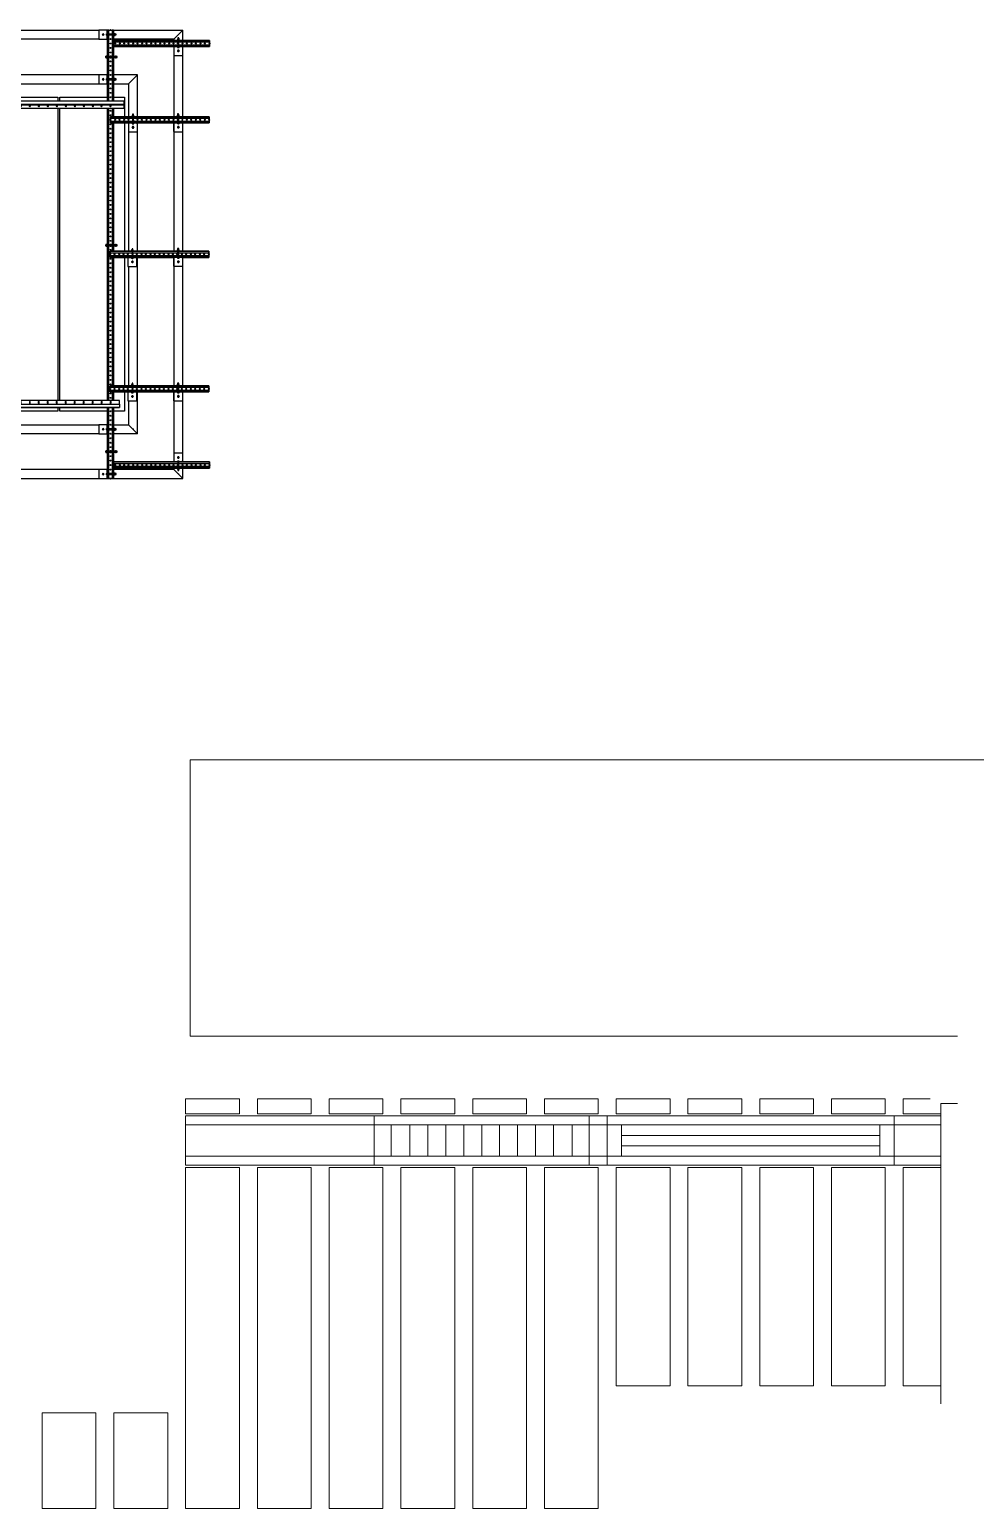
# Model space of a CAD drawing. Header units: millimetres. Extents: x -962357 to -591296, y -223672 to 59420.
# Drawn here: x -756925 to -751653, y -216562 to -208319 of the extents above; entities that cross this region are included whole.
import ezdxf

# ---------------------------------------------------------------- set-up
doc = ezdxf.new("R2010")
doc.units = ezdxf.units.MM
doc.linetypes.add('DPA_Hidden 50', pattern=[3, 2, -1])
for name, color, linetype in [('000 - H A T C H', 8, 'Continuous'), ('000 - WIPEOUT', 250, 'Continuous'), ('001 - ASCESSORIES', 251, 'Continuous'), ('A04_TUBE SERIES', 2, 'Continuous'), ('A11_ALU.SOLID SHEET', 2, 'Continuous')]:
    doc.layers.add(name, color=color, linetype=linetype)
doc.layers.add('A-CLNG', color=2, linetype='Continuous', lineweight=9)
doc.layers.add('A-GLAZ-CURT', color=2, linetype='Continuous', lineweight=9)
pattern_1 = [(110, (-0.5, 0), (-0.939693, -0.34202), []), (110, (-0.2012, 0.6409), (-0.939693, -0.34202), [1.25, -0.25, 0, -0.25])]

# ---------------------------------------------------------------- blocks, each defined once
blk = doc.blocks.new('DPA_CP_Metal Ceiling Panel - Vertical Panel with Gap-10966506-4160-01 UPPER PLATFORM LEVEL - REFLECTED CEILING PLAN')
at = {"layer": 'A-GLAZ-CURT'}
for p, q in [((-756457.4, 7794), (-756457.4, 7261.5)), ((-756157.4, 7794), (-756457.4, 7794)), ((-756157.4, 7794), (-756457.4, 7794)), ((-756457.4, 7794), (-756457.4, 7261.5)), ((-756457.4, 7261.5), (-756457.4, 7794)), ((-756457.4, 7794), (-756157.4, 7794)), ((-756157.4, 7794), (-756157.4, 7261.5)), ((-756157.4, 7261.5), (-756157.4, 7794)), ((-756157.4, 7794), (-756157.4, 7261.5)), ((-756157.4, 7261.5), (-756457.4, 7261.5)), ((-756457.4, 7261.5), (-756157.4, 7261.5)), ((-756157.4, 7261.5), (-756457.4, 7261.5))]:
    blk.add_line(p, q, dxfattribs=at)
blk = doc.blocks.new('DPA_CP_Metal Ceiling Panel - Vertical Panel with Gap-10859825-4160-01 UPPER PLATFORM LEVEL - REFLECTED CEILING PLAN')
at = {"layer": 'A-GLAZ-CURT'}
for p, q in [((-744457, 6961.5), (-744457, 5061.5)), ((-744157, 6961.5), (-744457, 6961.5)), ((-744157, 6961.5), (-744457, 6961.5)), ((-744457, 6961.5), (-744457, 5061.5)), ((-744457, 5061.5), (-744457, 6961.5)), ((-744457, 6961.5), (-744157, 6961.5)), ((-744157, 6961.5), (-744157, 5061.5)), ((-744157, 5061.5), (-744157, 6961.5)), ((-744157, 6961.5), (-744157, 5061.5)), ((-744157, 5061.5), (-744457, 5061.5)), ((-744457, 5061.5), (-744157, 5061.5)), ((-744157, 5061.5), (-744457, 5061.5))]:
    blk.add_line(p, q, dxfattribs=at)
blk = doc.blocks.new('DPA_CP_Metal Ceiling Panel - Vertical Panel with Gap-11533470-4160-01 UPPER PLATFORM LEVEL - REFLECTED CEILING PLAN')
at = {"layer": 'A-GLAZ-CURT'}
for p, q in [((-753657.4, 7944), (-753657.4, 9161.5)), ((-753657.4, 9161.5), (-753357.4, 9161.5)), ((-753357.4, 9161.5), (-753657.4, 9161.5)), ((-753657.4, 9161.5), (-753657.4, 7944)), ((-753657.4, 7944), (-753657.4, 9161.5)), ((-753657.4, 9161.5), (-753357.4, 9161.5)), ((-753357.4, 7944), (-753357.4, 9161.5)), ((-753357.4, 7944), (-753357.4, 9161.5)), ((-753357.4, 9161.5), (-753357.4, 7944)), ((-753657.4, 7944), (-753357.4, 7944)), ((-753657.4, 7944), (-753357.4, 7944)), ((-753357.4, 7944), (-753657.4, 7944))]:
    blk.add_line(p, q, dxfattribs=at)
blk = doc.blocks.new('DPA_CP_Metal Ceiling Panel - Vertical Panel with Gap-V16-4160-01 UPPER PLATFORM LEVEL - REFLECTED CEILING PLAN')
at = {"layer": 'A-GLAZ-CURT'}
for p, q in [((-752057.4, 7944), (-752057.4, 9161.5)), ((-752057.4, 9161.5), (-751847.9, 9161.5)), ((-751847.9, 9161.5), (-752057.4, 9161.5)), ((-752057.4, 9161.5), (-752057.4, 7944)), ((-752057.4, 7944), (-752057.4, 9161.5)), ((-752057.4, 9161.5), (-751847.9, 9161.5)), ((-752057.4, 7944), (-751847.9, 7944)), ((-752057.4, 7944), (-751847.9, 7944)), ((-751847.9, 7944), (-752057.4, 7944))]:
    blk.add_line(p, q, dxfattribs=at)
blk = doc.blocks.new('DPA_CP_Metal Ceiling Luminaire2 - Linear Luminaire-12437131-4160-01 UPPER PLATFORM LEVEL - REFLECTED CEILING PLAN')
at = {"layer": 'A-GLAZ-CURT'}
for p, q in [((-842129.9, 6974), (-842129.9, 7249)), ((-842129.9, 7249), (-840929.9, 7249)), ((-842129.9, 7249), (-842129.9, 6974)), ((-840929.9, 7249), (-842129.9, 7249)), ((-842129.9, 7249), (-840929.9, 7249)), ((-842129.9, 7211.5), (-842129.9, 6974)), ((-842129.9, 7199), (-840929.9, 7199)), ((-840929.9, 7249), (-840929.9, 6974)), ((-840929.9, 6974), (-840929.9, 7249)), ((-840929.9, 7211.5), (-840929.9, 6974)), ((-842129.9, 7024), (-840929.9, 7024)), ((-840929.9, 6974), (-842129.9, 6974)), ((-840929.9, 6974), (-842129.9, 6974)), ((-842129.9, 6974), (-840929.9, 6974))]:
    blk.add_line(p, q, dxfattribs=at)
at = {"layer": 'A-GLAZ-CURT', "linetype": 'DPA_Hidden 50'}
for p, q in [((-842034.9, 7199), (-842034.9, 7024)), ((-841929.9, 7199), (-841929.9, 7024)), ((-841829.9, 7199), (-841829.9, 7024)), ((-841729.9, 7199), (-841729.9, 7024)), ((-841629.9, 7199), (-841629.9, 7024)), ((-841529.9, 7199), (-841529.9, 7024)), ((-841429.9, 7199), (-841429.9, 7024)), ((-841329.9, 7199), (-841329.9, 7024)), ((-841229.9, 7199), (-841229.9, 7024)), ((-841129.9, 7199), (-841129.9, 7024)), ((-841024.9, 7199), (-841024.9, 7024))]:
    blk.add_line(p, q, dxfattribs=at)
blk = doc.blocks.new('DPA_CP_Metal Ceiling Panel1 - Horizontal with Gap-12454095-4160-01 UPPER PLATFORM LEVEL - REFLECTED CEILING PLAN')
at = {"layer": 'A-GLAZ-CURT'}
for p, q in [((-756057.4, 9174), (-756057.4, 9449)), ((-756057.4, 9174), (-756057.4, 9449)), ((-756057.4, 9449), (-755007.4, 9449)), ((-756057.4, 9449), (-755007.4, 9449)), ((-756057.4, 9174), (-756057.4, 9449)), ((-756057.4, 9399), (-755007.4, 9399)), ((-755007.4, 9174), (-755007.4, 9449)), ((-755007.4, 9449), (-755007.4, 9174)), ((-755007.4, 9449), (-755007.4, 9174)), ((-756057.4, 9224), (-755007.4, 9224)), ((-756057.4, 9174), (-755007.4, 9174)), ((-755007.4, 9174), (-756057.4, 9174)), ((-755007.4, 9174), (-756057.4, 9174))]:
    blk.add_line(p, q, dxfattribs=at)
blk = doc.blocks.new('DPA_CP_Metal Ceiling Panel1 - Horizontal with Gap-12447204-4160-01 UPPER PLATFORM LEVEL - REFLECTED CEILING PLAN')
at = {"layer": 'A-GLAZ-CURT'}
for p, q in [((-753807.4, 9174), (-753807.4, 9449)), ((-753807.4, 9174), (-753807.4, 9449)), ((-753807.4, 9449), (-753707.4, 9449)), ((-753807.4, 9449), (-753707.4, 9449)), ((-753807.4, 9174), (-753807.4, 9449)), ((-753807.4, 9399), (-753707.4, 9399)), ((-753707.4, 9174), (-753707.4, 9449)), ((-753707.4, 9449), (-753707.4, 9174)), ((-753707.4, 9449), (-753707.4, 9174)), ((-753807.4, 9224), (-753707.4, 9224)), ((-753807.4, 9174), (-753707.4, 9174)), ((-753707.4, 9174), (-753807.4, 9174)), ((-753707.4, 9174), (-753807.4, 9174))]:
    blk.add_line(p, q, dxfattribs=at)
blk = doc.blocks.new('DPA_CP_Metal Ceiling Air Supply1 - Linear Diffuser Air Supply-12447243-4160-01 UPPER PLATFORM LEVEL - REFLECTED CEILING PLAN')
at = {"layer": 'A-GLAZ-CURT'}
for p, q in [((-753707.4, 9174), (-753707.4, 9449)), ((-753707.4, 9449), (-752107.4, 9449)), ((-753707.4, 9174), (-753707.4, 9449)), ((-753707.4, 9449), (-752107.4, 9449)), ((-753707.4, 9449), (-752107.4, 9449)), ((-753707.4, 9174), (-753707.4, 9449)), ((-752107.4, 9399), (-753707.4, 9399)), ((-753627.4, 9399), (-753627.4, 9224)), ((-752187.4, 9399), (-752187.4, 9224)), ((-752107.4, 9174), (-752107.4, 9449)), ((-752107.4, 9449), (-752107.4, 9174)), ((-752107.4, 9449), (-752107.4, 9174)), ((-752107.4, 9224), (-753707.4, 9224)), ((-753707.4, 9174), (-752107.4, 9174)), ((-752107.4, 9174), (-753707.4, 9174)), ((-752107.4, 9174), (-753707.4, 9174))]:
    blk.add_line(p, q, dxfattribs=at)
at = {"layer": 'A-GLAZ-CURT', "linetype": 'DPA_Hidden 50'}
for p, q in [((-752187.4, 9340.7), (-753627.4, 9340.7)), ((-752187.4, 9282.4), (-753627.4, 9282.4))]:
    blk.add_line(p, q, dxfattribs=at)
blk = doc.blocks.new('DPA_CP_Metal Ceiling Panel1 - Horizontal with Gap-12454129-4160-01 UPPER PLATFORM LEVEL - REFLECTED CEILING PLAN')
at = {"layer": 'A-GLAZ-CURT'}
for p, q in [((-752107.4, 9174), (-752107.4, 9449)), ((-752107.4, 9174), (-752107.4, 9449)), ((-752107.4, 9449), (-751847.9, 9449)), ((-752107.4, 9449), (-751847.9, 9449)), ((-752107.4, 9174), (-752107.4, 9449)), ((-752107.4, 9399), (-751847.9, 9399)), ((-752107.4, 9224), (-751847.9, 9224)), ((-752107.4, 9174), (-751847.9, 9174)), ((-751847.9, 9174), (-752107.4, 9174)), ((-751847.9, 9174), (-752107.4, 9174))]:
    blk.add_line(p, q, dxfattribs=at)
blk = doc.blocks.new('DPA_CP_Metal Ceiling Panel - Vertical Panel with Gap-13183845-4160-01 UPPER PLATFORM LEVEL - REFLECTED CEILING PLAN')
at = {"layer": 'A-GLAZ-CURT'}
for p, q in [((-754457.4, 9544.1), (-754457.4, 9461.5)), ((-754157.4, 9544.1), (-754457.4, 9544.1)), ((-754457.4, 9461.5), (-754457.4, 9544.1)), ((-754457.4, 9544.1), (-754157.4, 9544.1)), ((-754457.4, 9519.1), (-754457.4, 9461.5)), ((-754157.4, 9544.1), (-754157.4, 9461.5)), ((-754157.4, 9544.1), (-754157.4, 9461.5)), ((-754157.4, 9461.5), (-754157.4, 9519.1)), ((-754157.4, 9461.5), (-754457.4, 9461.5)), ((-754457.4, 9461.5), (-754157.4, 9461.5)), ((-754157.4, 9461.5), (-754457.4, 9461.5))]:
    blk.add_line(p, q, dxfattribs=at)
blk = doc.blocks.new('DPA_CP_Metal Ceiling Panel - Vertical Panel with Gap-V19-4160-01 UPPER PLATFORM LEVEL - REFLECTED CEILING PLAN')
at = {"layer": 'A-GLAZ-CURT'}
for p, q in [((-752057.4, 9544.1), (-752057.4, 9461.5)), ((-751907.2, 9544.1), (-752057.4, 9544.1)), ((-752057.4, 9461.5), (-752057.4, 9544.1)), ((-752057.4, 9544.1), (-751907.2, 9544.1)), ((-752057.4, 9519.1), (-752057.4, 9461.5)), ((-751847.9, 9461.5), (-752057.4, 9461.5)), ((-752057.4, 9461.5), (-751847.9, 9461.5)), ((-751847.9, 9461.5), (-752057.4, 9461.5))]:
    blk.add_line(p, q, dxfattribs=at)
blk = doc.blocks.new('*U4837')
blk.add_wipeout([(-25, 25), (25, -25), (25, 6873.5), (-25, 6823.5)]).dxf.layer = '000 - WIPEOUT'
blk.add_point((0, 0))
at = {"layer": 'A04_TUBE SERIES', "color": 0}
blk.add_lwpolyline([(-25, 25), (25, -25), (25, 6873.5), (-25, 6823.5)], close=True, dxfattribs=at)
blk.add_attdef('EXTR.OVL-LENGTH_', (-25, -59.1), '', height=5)
blk = doc.blocks.new('*U4838')
blk.add_wipeout([(-25, -25), (25, 25), (25, 6317.5), (-25, 6367.5)]).dxf.layer = '000 - WIPEOUT'
blk.add_point((0, 0))
at = {"layer": 'A04_TUBE SERIES', "color": 0}
blk.add_lwpolyline([(-25, -25), (25, 25), (25, 6317.5), (-25, 6367.5)], close=True, dxfattribs=at)
blk.add_attdef('EXTR.OVL-LENGTH_', (-25, -59.1), '', height=5)
blk = doc.blocks.new('*U4729')
at = {"color": 6}
blk.add_point((-37.5, 0), dxfattribs=at)
at = {"color": 3}
blk.add_wipeout([(-875, -564), (875, -564), (875, -924), (-875, -924)], dxfattribs=at).dxf.layer = '000 - WIPEOUT'
at = {"layer": 'A11_ALU.SOLID SHEET', "color": 0, "linetype": 'ByBlock'}
blk.add_lwpolyline([(875, -924), (-875, -924), (-875, -564), (875, -564)], close=True, dxfattribs=at)
at = {"color": 3}
blk.add_wipeout([(-875, -192), (875, -192), (875, -552), (-875, -552)], dxfattribs=at).dxf.layer = '000 - WIPEOUT'
at = {"layer": 'A11_ALU.SOLID SHEET', "color": 0, "linetype": 'ByBlock'}
blk.add_lwpolyline([(875, -552), (-875, -552), (-875, -192), (875, -192)], close=True, dxfattribs=at)
at = {"color": 3}
blk.add_wipeout([(-875, 180), (875, 180), (875, -180), (-875, -180)], dxfattribs=at).dxf.layer = '000 - WIPEOUT'
at = {"layer": 'A11_ALU.SOLID SHEET', "color": 0, "linetype": 'ByBlock'}
blk.add_lwpolyline([(875, -180), (-875, -180), (-875, 180), (875, 180)], close=True, dxfattribs=at)
at = {"color": 3}
blk.add_wipeout([(-875, 552), (875, 552), (875, 192), (-875, 192)], dxfattribs=at).dxf.layer = '000 - WIPEOUT'
at = {"layer": 'A11_ALU.SOLID SHEET', "color": 0, "linetype": 'ByBlock'}
blk.add_lwpolyline([(875, 192), (-875, 192), (-875, 552), (875, 552)], close=True, dxfattribs=at)
at = {"color": 3}
blk.add_wipeout([(-875, 924), (875, 924), (875, 564), (-875, 564)], dxfattribs=at).dxf.layer = '000 - WIPEOUT'
at = {"layer": 'A11_ALU.SOLID SHEET', "color": 0, "linetype": 'ByBlock'}
blk.add_lwpolyline([(875, 564), (-875, 564), (-875, 924), (875, 924)], close=True, dxfattribs=at)
blk = doc.blocks.new('*U4827')
blk.add_wipeout([(-25, 25), (25, -25), (25, 1975), (-25, 1925)]).dxf.layer = '000 - WIPEOUT'
blk.add_point((0, 0))
at = {"layer": 'A04_TUBE SERIES', "color": 0}
blk.add_lwpolyline([(-25, 25), (25, -25), (25, 1975), (-25, 1925)], close=True, dxfattribs=at)
blk.add_attdef('EXTR.OVL-LENGTH_', (-25, -59.1), '', height=5)
blk = doc.blocks.new('*U4833')
blk.add_wipeout([(-25, 25), (25, -25), (25, 2475), (-25, 2425)]).dxf.layer = '000 - WIPEOUT'
blk.add_point((0, 0))
at = {"layer": 'A04_TUBE SERIES', "color": 0}
blk.add_lwpolyline([(-25, 25), (25, -25), (25, 2475), (-25, 2425)], close=True, dxfattribs=at)
blk.add_attdef('EXTR.OVL-LENGTH_', (-25, -59.1), '', height=5)
blk = doc.blocks.new('*U4737')
at = {"color": 6}
blk.add_wipeout([(275, -17), (-275, -17), (-275, 17), (275, 17)], dxfattribs=at).dxf.layer = '000 - WIPEOUT'
at = {"layer": '001 - ASCESSORIES', "color": 0, "linetype": 'ByBlock'}
for p, q in [((275, 15.8), (-275, 15.8)), ((275, -15.8), (-275, -15.8))]:
    blk.add_line(p, q, dxfattribs=at)
at = {"layer": '001 - ASCESSORIES', "color": 1}
blk.add_lwpolyline([(275, 17), (275, -17), (-275, -17), (-275, 17)], close=True, dxfattribs=at)
at = {"layer": '001 - ASCESSORIES', "color": 0, "linetype": 'ByBlock'}
for points in [[(-275, 17), (-275, 9), (275, 9), (275, 17)], [(-275, -9), (-275, -17), (275, -17), (275, -9)]]:
    blk.add_lwpolyline(points, close=True, dxfattribs=at)
at = {"layer": '001 - ASCESSORIES', "color": 1, "linetype": 'Continuous'}
for centre in [(-275, 0), (-250, 0), (-225, 0), (-200, 0), (-175, 0), (-150, 0), (-125, 0), (-100, 0), (-75, 0), (-50, 0), (-25, 0), (0, 0), (25, 0), (50, 0), (75, 0), (100, 0), (125, 0), (150, 0), (175, 0), (200, 0), (225, 0), (250, 0), (275, 0)]:
    blk.add_circle(centre, 2.6, dxfattribs=at)
blk = doc.blocks.new('*U4736')
at = {"color": 6}
blk.add_wipeout([(1250, -17), (-1250, -17), (-1250, 17), (1250, 17)], dxfattribs=at).dxf.layer = '000 - WIPEOUT'
at = {"layer": '001 - ASCESSORIES', "color": 0, "linetype": 'ByBlock'}
for p, q in [((1250, 15.8), (-1250, 15.8)), ((1250, -15.8), (-1250, -15.8))]:
    blk.add_line(p, q, dxfattribs=at)
at = {"layer": '001 - ASCESSORIES', "color": 1}
blk.add_lwpolyline([(1250, 17), (1250, -17), (-1250, -17), (-1250, 17)], close=True, dxfattribs=at)
at = {"layer": '001 - ASCESSORIES', "color": 0, "linetype": 'ByBlock'}
for points in [[(-1250, 17), (-1250, 9), (1250, 9), (1250, 17)], [(-1250, -9), (-1250, -17), (1250, -17), (1250, -9)]]:
    blk.add_lwpolyline(points, close=True, dxfattribs=at)
at = {"layer": '001 - ASCESSORIES', "color": 1, "linetype": 'Continuous'}
for centre in [(-1250, 0), (-1225, 0), (-1200, 0), (-1175, 0), (-1150, 0), (-1125, 0), (-1100, 0), (-1075, 0), (-1050, 0), (-1025, 0), (-1000, 0), (-975, 0), (-950, 0), (-925, 0), (-900, 0), (-875, 0), (-850, 0), (-825, 0), (-800, 0), (-775, 0), (-750, 0), (-725, 0), (-700, 0), (-675, 0), (-650, 0), (-625, 0), (-600, 0), (-575, 0), (-550, 0), (-525, 0), (-500, 0), (-475, 0), (-450, 0), (-425, 0), (-400, 0), (-375, 0), (-350, 0), (-325, 0), (-300, 0), (-275, 0), (-250, 0), (-225, 0), (-200, 0), (-175, 0), (-150, 0), (-125, 0), (-100, 0), (-75, 0), (-50, 0), (-25, 0), (0, 0), (25, 0), (50, 0), (75, 0), (100, 0), (125, 0), (150, 0), (175, 0), (200, 0), (225, 0), (250, 0), (275, 0), (300, 0), (325, 0), (350, 0), (375, 0), (400, 0), (425, 0), (450, 0), (475, 0), (500, 0), (525, 0), (550, 0), (575, 0), (600, 0), (625, 0), (650, 0), (675, 0), (700, 0), (725, 0), (750, 0), (775, 0), (800, 0), (825, 0), (850, 0), (875, 0), (900, 0), (925, 0), (950, 0), (975, 0), (1000, 0), (1025, 0), (1050, 0), (1075, 0), (1100, 0), (1125, 0), (1150, 0), (1175, 0), (1200, 0), (1225, 0), (1250, 0)]:
    blk.add_circle(centre, 2.6, dxfattribs=at)
blk = doc.blocks.new('000 - ASSCESSORIES_FAMELINE_AL.EXTR._L-PROFILE_50x68mm._non-code_TOP_VIEW')
blk.add_wipeout([(-50, -25), (0, -25), (0, 25), (-50, 25)]).dxf.layer = '000 - WIPEOUT'
at = {"layer": '000 - H A T C H'}
h = blk.add_hatch(dxfattribs=at)
h.set_pattern_fill('ANSI32', color=8, scale=0.5)
h.set_pattern_definition([(45, (-14193.569, 11847.092), (-3.367596, 3.367596), []), (45, (-14191.324, 11847.092), (-3.367596, 3.367596), [])])
h.paths.add_polyline_path([(-2, 20), (0, 20), (0, 25), (-2, 25)])
h.paths.add_polyline_path([(0, -20), (-2, -20), (-2, -25), (0, -25)])
at = {"layer": '001 - ASCESSORIES', "color": 0}
for p, q in [((0, 20), (-2, 20)), ((-2, -20), (0, -20))]:
    blk.add_line(p, q, dxfattribs=at)
at = {"layer": '001 - ASCESSORIES', "color": 1}
blk.add_line((-2, -20), (-2, 20), dxfattribs=at)
at = {"layer": '001 - ASCESSORIES'}
blk.add_lwpolyline([(-50, -25), (0, -25), (0, 25), (-50, 25)], close=True, dxfattribs=at)
at = {"layer": '001 - ASCESSORIES', "color": 0}
for points in [[(-2, 25), (0, 25), (0, 20), (-2, 20)], [(-2, -20), (0, -20), (0, -25), (-2, -25)]]:
    blk.add_lwpolyline(points, close=True, dxfattribs=at)
at = {"layer": '001 - ASCESSORIES', "color": 1}
blk.add_circle((-25, 0), 2.6, dxfattribs=at)
blk = doc.blocks.new('*U4738')
at = {"layer": '001 - ASCESSORIES', "color": 0}
blk.add_blockref('000 - ASSCESSORIES_FAMELINE_AL.EXTR._L-PROFILE_50x68mm._non-code_TOP_VIEW', (0, 0), dxfattribs=at)
blk = doc.blocks.new('*U4683')
blk.add_circle((0, 0), 3.66)
at = {"layer": '001 - ASCESSORIES', "color": 0}
blk.add_lwpolyline([(4.6, 0), (2.3, 4), (-2.3, 4), (-4.6, 0), (-2.3, -4), (2.3, -4)], close=True, dxfattribs=at)
at = {"layer": '001 - ASCESSORIES', "color": 8}
blk.add_circle((0, 0), 3.85, dxfattribs=at)
blk = doc.blocks.new('*U4715')
at = {"layer": '001 - ASCESSORIES', "rotation": 90}
blk.add_blockref('*U4683', (0, 0), dxfattribs=at)
blk = doc.blocks.new('*U4751')
at = {"layer": '001 - ASCESSORIES'}
blk.add_blockref('*U4715', (0, 0), dxfattribs=at)
blk = doc.blocks.new('*U4662')
at = {"color": 1}
for p, q in [((-3.5, 4.5), (3.5, 4.5)), ((-3.5, 0), (3.5, 0))]:
    blk.add_line(p, q, dxfattribs=at)
at = {"color": 0}
for points in [[(-2.3, 4.2, 0.249893), (-4.6, 4.2), (-4.6, 0.3, 0.249893), (-2.3, 0.3)], [(2.3, 4.2, 0.062422), (0, 4.5, 0.062422), (-2.3, 4.2), (-2.3, 0.3, 0.061692), (0, 0, 0.061692), (2.3, 0.3)], [(4.6, 4.2, 0.249893), (2.3, 4.2), (2.3, 0.3, 0.249893), (4.6, 0.3)]]:
    blk.add_lwpolyline(points, format="xyb", close=True, dxfattribs=at)
blk = doc.blocks.new('*U4707')
at = {"layer": '000 - H A T C H'}
h = blk.add_hatch(color=250, dxfattribs=at)
h.dxf.hatch_style = 1
edge = h.paths.add_edge_path()
edge.add_line((0.3, 4.6), (4.2, 4.6))
edge.add_arc((2, 3.5), 2.45, 0, 28.06093, ccw=False)
edge.add_line((4.5, 3.5), (4.5, 0))
edge.add_arc((-4.9, 0), 9.36, -0.02392, 0.02392, ccw=False)
edge.add_line((4.5, 0), (4.5, 0))
edge.add_arc((-4.9, 0), 9.36, -0.02392, 0.02392, ccw=False)
edge.add_line((4.5, 0), (4.5, -3.5))
edge.add_arc((2, -3.5), 2.45, -28.06093, 0, ccw=False)
edge.add_line((4.2, -4.6), (0.3, -4.6))
edge.add_arc((2.5, -3.5), 2.45, 180, 208.06093, ccw=False)
edge.add_line((0, -3.5), (0, 3.5))
edge.add_arc((2.5, 3.5), 2.45, 151.93907, 180, ccw=False)
at = {"layer": '001 - ASCESSORIES', "color": 0, "rotation": 270}
blk.add_blockref('*U4662', (0, 0), dxfattribs=at)
blk = doc.blocks.new('*U4682')
at = {"color": 1}
for p, q in [((-3.5, 3.5), (3.5, 3.5)), ((-3.5, 0), (3.5, 0))]:
    blk.add_line(p, q, dxfattribs=at)
at = {"color": 0}
for points in [[(-2.3, 3.2, 0.249855), (-4.6, 3.2), (-4.6, 0.3, 0.249855), (-2.3, 0.3)], [(2.3, 3.2, 0.062432), (0, 3.5, 0.062432), (-2.3, 3.2), (-2.3, 0.3, 0.061701), (0, 0, 0.061701), (2.3, 0.3)], [(4.6, 3.2, 0.249855), (2.3, 3.2), (2.3, 0.3, 0.249855), (4.6, 0.3)]]:
    blk.add_lwpolyline(points, format="xyb", close=True, dxfattribs=at)
blk = doc.blocks.new('*U4694')
at = {"layer": '000 - H A T C H'}
h = blk.add_hatch(dxfattribs=at)
h.set_pattern_fill('ANSI35', color=8, scale=4, angle=65)
h.set_pattern_definition(pattern_1)
h.paths.add_polyline_path([(0, -2.5), (49.5, -2.5), (49.5, 2.5), (0, 2.5)])
at = {"color": 8}
blk.add_line((49.5, -2.5), (49.5, 2.5), dxfattribs=at)
at = {"color": 1}
blk.add_lwpolyline([(49.5, 2.5), (0, 2.5), (0, -2.5), (49.5, -2.5), (50, -2), (50, 2)], close=True, dxfattribs=at)
blk = doc.blocks.new('*U4746')
at = {"layer": '000 - H A T C H'}
h = blk.add_hatch(color=250, dxfattribs=at)
h.dxf.hatch_style = 1
edge = h.paths.add_edge_path()
edge.add_line((-0.3, -4.6), (-3.2, -4.6))
edge.add_arc((-1, -3.5), 2.45, 180, 208.05689, ccw=False)
edge.add_line((-3.5, -3.5), (-3.5, 0))
edge.add_arc((5.9, 0), 9.36, 179.97608, 180.02392, ccw=False)
edge.add_line((-3.5, 0), (-3.5, 0))
edge.add_arc((5.9, 0), 9.36, 179.97608, 180.02392, ccw=False)
edge.add_line((-3.5, 0), (-3.5, 3.5))
edge.add_arc((-1, 3.5), 2.45, 151.94311, 180, ccw=False)
edge.add_line((-3.2, 4.6), (-0.3, 4.6))
edge.add_arc((-2.5, 3.5), 2.45, 360, 388.05689, ccw=False)
edge.add_line((0, 3.5), (0, -3.5))
edge.add_arc((-2.5, -3.5), 2.45, 331.94311, 360, ccw=False)
blk.add_blockref('*U4694', (0, 0))
at = {"layer": '001 - ASCESSORIES', "rotation": 90}
blk.add_blockref('*U4682', (0, 0), dxfattribs=at)
blk = doc.blocks.new('*U4752')
at = {"layer": '001 - ASCESSORIES'}
for name, p in [('*U4746', (0, 0)), ('*U4707', (39.2, 0))]:
    blk.add_blockref(name, p, dxfattribs=at)
blk = doc.blocks.new('*U4794')
at = {"color": 2}
blk.add_blockref('*U4738', (0, 0), dxfattribs=at)
for name, p in [('*U4751', (-25, 0)), ('*U4752', (-2, 0))]:
    blk.add_blockref(name, p)
blk = doc.blocks.new('*U4799')
at = {"color": 6}
blk.add_wipeout([(275, -17), (-275, -17), (-275, 17), (275, 17)], dxfattribs=at).dxf.layer = '000 - WIPEOUT'
at = {"layer": '001 - ASCESSORIES', "color": 0, "linetype": 'ByBlock'}
for p, q in [((275, 15.8), (-275, 15.8)), ((275, -15.8), (-275, -15.8))]:
    blk.add_line(p, q, dxfattribs=at)
at = {"layer": '001 - ASCESSORIES', "color": 1}
blk.add_lwpolyline([(275, 17), (275, -17), (-275, -17), (-275, 17)], close=True, dxfattribs=at)
at = {"layer": '001 - ASCESSORIES', "color": 0, "linetype": 'ByBlock'}
for points in [[(-275, 17), (-275, 9), (275, 9), (275, 17)], [(-275, -9), (-275, -17), (275, -17), (275, -9)]]:
    blk.add_lwpolyline(points, close=True, dxfattribs=at)
at = {"layer": '001 - ASCESSORIES', "color": 1, "linetype": 'Continuous'}
for centre in [(-275, 0), (-250, 0), (-225, 0), (-200, 0), (-175, 0), (-150, 0), (-125, 0), (-100, 0), (-75, 0), (-50, 0), (-25, 0), (0, 0), (25, 0), (50, 0), (75, 0), (100, 0), (125, 0), (150, 0), (175, 0), (200, 0), (225, 0), (250, 0), (275, 0)]:
    blk.add_circle(centre, 2.6, dxfattribs=at)
blk = doc.blocks.new('*U4663')
at = {"layer": '001 - ASCESSORIES', "color": 0}
blk.add_lwpolyline([(4.6, 0), (2.3, 4), (-2.3, 4), (-4.6, 0), (-2.3, -4), (2.3, -4)], close=True, dxfattribs=at)
at = {"layer": '001 - ASCESSORIES', "color": 8}
blk.add_circle((0, 0), 3.85, dxfattribs=at)
at = {"layer": '001 - ASCESSORIES', "color": 0}
blk.add_circle((0, 0), 2.6, dxfattribs=at)
blk = doc.blocks.new('*U4664')
at = {"layer": '000 - H A T C H'}
h = blk.add_hatch(color=250, dxfattribs=at)
h.dxf.hatch_style = 1
h.paths.add_polyline_path([(4, -2.3), (4, 2.3), (0, 4.6), (-4, 2.3), (-4, -2.3), (0, -4.6)])
h.paths.add_polyline_path([(0, -2.6, -1), (0, 2.6, -1)], flags=16)
at = {"layer": '001 - ASCESSORIES', "color": 0, "rotation": 270}
blk.add_blockref('*U4663', (0, 0), dxfattribs=at)
blk = doc.blocks.new('*U4696')
at = {"layer": '000 - H A T C H'}
h = blk.add_hatch(dxfattribs=at)
h.set_pattern_fill('ANSI35', color=8, scale=4, angle=65)
h.set_pattern_definition(pattern_1)
h.paths.add_polyline_path([(0, -2.5), (59.5, -2.5), (59.5, 2.5), (0, 2.5)])
at = {"color": 8}
blk.add_line((59.5, -2.5), (59.5, 2.5), dxfattribs=at)
at = {"color": 1}
blk.add_lwpolyline([(59.5, 2.5), (0, 2.5), (0, -2.5), (59.5, -2.5), (60, -2), (60, 2)], close=True, dxfattribs=at)
blk = doc.blocks.new('*U4748')
at = {"layer": '000 - H A T C H'}
h = blk.add_hatch(color=250, dxfattribs=at)
h.dxf.hatch_style = 1
edge = h.paths.add_edge_path()
edge.add_line((-0.3, -4.6), (-3.2, -4.6))
edge.add_arc((-1, -3.5), 2.45, 180, 208.05689, ccw=False)
edge.add_line((-3.5, -3.5), (-3.5, 0))
edge.add_arc((5.9, 0), 9.36, 179.97608, 180.02392, ccw=False)
edge.add_line((-3.5, 0), (-3.5, 0))
edge.add_arc((5.9, 0), 9.36, 179.97608, 180.02392, ccw=False)
edge.add_line((-3.5, 0), (-3.5, 3.5))
edge.add_arc((-1, 3.5), 2.45, 151.94311, 180, ccw=False)
edge.add_line((-3.2, 4.6), (-0.3, 4.6))
edge.add_arc((-2.5, 3.5), 2.45, 360, 388.05689, ccw=False)
edge.add_line((0, 3.5), (0, -3.5))
edge.add_arc((-2.5, -3.5), 2.45, 331.94311, 360, ccw=False)
blk.add_blockref('*U4696', (0, 0))
at = {"layer": '001 - ASCESSORIES', "rotation": 90}
blk.add_blockref('*U4682', (0, 0), dxfattribs=at)
blk = doc.blocks.new('*U4821')
at = {"layer": '001 - ASCESSORIES'}
blk.add_blockref('*U4748', (-23, 0), dxfattribs=at)
at = {"layer": '001 - ASCESSORIES', "color": 2}
for rotation in [90, 90, 270, 270]:
    blk.add_blockref('*U4664', (0, 0), dxfattribs=dict(at, rotation=rotation))
at = {"layer": '001 - ASCESSORIES', "color": 1}
blk.add_blockref('*U4707', (26.2, 0), dxfattribs=at)
blk = doc.blocks.new('*U4834')
blk.add_wipeout([(-900, 0), (900, 0), (900, 39), (-900, 39)]).dxf.layer = '000 - WIPEOUT'
at = {"color": 2}
blk.add_lwpolyline([(-900, 39), (900, 39), (900, 37.8), (-900, 37.8)], close=True, dxfattribs=at)
at = {"color": 1}
blk.add_lwpolyline([(-900, 37.8), (900, 37.8), (900, 20), (-900, 20)], close=True, dxfattribs=at)
blk.add_lwpolyline([(-900, 0), (900, 0), (900, 20), (-900, 20)], close=True)
for points in [[(-847.4, 13, 1), (-852.6, 13), (-852.6, 7, 1), (-847.4, 7)], [(-797.4, 13, 1), (-802.6, 13), (-802.6, 7, 1), (-797.4, 7)], [(-747.4, 13, 1), (-752.6, 13), (-752.6, 7, 1), (-747.4, 7)], [(-697.4, 13, 1), (-702.6, 13), (-702.6, 7, 1), (-697.4, 7)], [(-647.4, 13, 1), (-652.6, 13), (-652.6, 7, 1), (-647.4, 7)], [(-597.4, 13, 1), (-602.6, 13), (-602.6, 7, 1), (-597.4, 7)], [(-547.4, 13, 1), (-552.6, 13), (-552.6, 7, 1), (-547.4, 7)], [(-497.4, 13, 1), (-502.6, 13), (-502.6, 7, 1), (-497.4, 7)], [(-447.4, 13, 1), (-452.6, 13), (-452.6, 7, 1), (-447.4, 7)], [(-397.4, 13, 1), (-402.6, 13), (-402.6, 7, 1), (-397.4, 7)], [(-347.4, 13, 1), (-352.6, 13), (-352.6, 7, 1), (-347.4, 7)], [(-297.4, 13, 1), (-302.6, 13), (-302.6, 7, 1), (-297.4, 7)], [(-247.4, 13, 1), (-252.6, 13), (-252.6, 7, 1), (-247.4, 7)], [(-197.4, 13, 1), (-202.6, 13), (-202.6, 7, 1), (-197.4, 7)], [(-147.4, 13, 1), (-152.6, 13), (-152.6, 7, 1), (-147.4, 7)], [(-97.4, 13, 1), (-102.6, 13), (-102.6, 7, 1), (-97.4, 7)], [(-47.4, 13, 1), (-52.6, 13), (-52.6, 7, 1), (-47.4, 7)], [(2.6, 13, 1), (-2.6, 13), (-2.6, 7, 1), (2.6, 7)], [(52.6, 13, 1), (47.4, 13), (47.4, 7, 1), (52.6, 7)], [(102.6, 13, 1), (97.4, 13), (97.4, 7, 1), (102.6, 7)], [(152.6, 13, 1), (147.4, 13), (147.4, 7, 1), (152.6, 7)], [(202.6, 13, 1), (197.4, 13), (197.4, 7, 1), (202.6, 7)], [(252.6, 13, 1), (247.4, 13), (247.4, 7, 1), (252.6, 7)], [(302.6, 13, 1), (297.4, 13), (297.4, 7, 1), (302.6, 7)], [(352.6, 13, 1), (347.4, 13), (347.4, 7, 1), (352.6, 7)], [(402.6, 13, 1), (397.4, 13), (397.4, 7, 1), (402.6, 7)], [(452.6, 13, 1), (447.4, 13), (447.4, 7, 1), (452.6, 7)], [(502.6, 13, 1), (497.4, 13), (497.4, 7, 1), (502.6, 7)], [(552.6, 13, 1), (547.4, 13), (547.4, 7, 1), (552.6, 7)], [(602.6, 13, 1), (597.4, 13), (597.4, 7, 1), (602.6, 7)], [(652.6, 13, 1), (647.4, 13), (647.4, 7, 1), (652.6, 7)], [(702.6, 13, 1), (697.4, 13), (697.4, 7, 1), (702.6, 7)], [(752.6, 13, 1), (747.4, 13), (747.4, 7, 1), (752.6, 7)], [(802.6, 13, 1), (797.4, 13), (797.4, 7, 1), (802.6, 7)], [(852.6, 13, 1), (847.4, 13), (847.4, 7, 1), (852.6, 7)], [(902.6, 13, 1), (897.4, 13), (897.4, 7, 1), (902.6, 7)]]:
    blk.add_lwpolyline(points, format="xyb", close=True, dxfattribs=at)
blk = doc.blocks.new('*U4835')
at = {"color": 1}
blk.add_wipeout([(-924, 0), (924, 0), (924, -39), (-924, -39)], dxfattribs=at).dxf.layer = '000 - WIPEOUT'
at = {"layer": '001 - ASCESSORIES', "linetype": 'ByBlock'}
for p, q in [((-924, -20), (-924, 0)), ((924, -20), (924, 0)), ((924, -18.8), (-924, -18.8))]:
    blk.add_line(p, q, dxfattribs=at)
at = {"layer": '001 - ASCESSORIES'}
blk.add_line((924, -20), (-924, -20), dxfattribs=at)
at = {"layer": '001 - ASCESSORIES', "color": 0}
for p, q in [((-924, -39), (-924, -20)), ((924, -20), (924, -39))]:
    blk.add_line(p, q, dxfattribs=at)
for points in [[(924, 0), (-924, 0)], [(-924, -20), (924, -20)]]:
    blk.add_lwpolyline(points, dxfattribs=at)
at = {"layer": '001 - ASCESSORIES'}
for points in [[(924, -20), (-924, -20)], [(-924, -39), (924, -39)]]:
    blk.add_lwpolyline(points, dxfattribs=at)
at = {"layer": '001 - ASCESSORIES', "color": 2}
for points in [[(-64.4, -37.8), (-64.4, -39), (63.8, -39), (63.8, -37.8)], [(-64.1, -37.8), (-64.1, -39), (64.1, -39), (64.1, -37.8)]]:
    blk.add_lwpolyline(points, close=True, dxfattribs=at)
at = {"layer": '001 - ASCESSORIES'}
for centre in [(-850, -10), (-800, -10), (-750, -10), (-700, -10), (-650, -10), (-600, -10), (-550, -10), (-500, -10), (-450, -10), (-400, -10), (-350, -10), (-300, -10), (-250, -10), (-200, -10), (-150, -10), (-100, -10), (-50, -10), (0, -10), (0, -10), (50, -10), (100, -10), (150, -10), (200, -10), (250, -10), (300, -10), (350, -10), (400, -10), (450, -10), (500, -10), (550, -10), (600, -10), (650, -10), (700, -10), (750, -10), (800, -10), (850, -10)]:
    blk.add_circle(centre, 2.6, dxfattribs=at)
blk = doc.blocks.new('C-1-PP19-AR-4160-01-B_20250903-103647_NEWCL-C09-3')
at = {"layer": 'A04_TUBE SERIES', "color": 0, "linetype": 'ByBlock', "xscale": -1, "rotation": 270}
blk.add_blockref('*U4837', (25, 2475), dxfattribs=at)
at = {"layer": 'A04_TUBE SERIES', "color": 0, "linetype": 'ByBlock', "rotation": 270}
blk.add_blockref('*U4838', (278, 2225), dxfattribs=at)
at = {"layer": 'A11_ALU.SOLID SHEET', "color": 0, "linetype": 'ByBlock', "rotation": 90}
blk.add_blockref('*U4729', (5648.8, 1250), dxfattribs=at)
at = {"layer": 'A04_TUBE SERIES', "color": 0, "linetype": 'ByBlock'}
for name, p in [('*U4833', (6873.5, 25)), ('*U4827', (6620.5, 275))]:
    blk.add_blockref(name, p, dxfattribs=at)
at = {"layer": '001 - ASCESSORIES', "linetype": 'ByBlock'}
blk.add_blockref('*U4737', (6771.2, 2425.5), dxfattribs=at)
at = {"layer": 'A04_TUBE SERIES', "color": 0, "linetype": 'ByBlock', "xscale": -1, "rotation": 269.9999999999478}
blk.add_blockref('*U4838', (278, 275), dxfattribs=at)
at = {"layer": 'A04_TUBE SERIES', "color": 0, "linetype": 'ByBlock', "rotation": 269.9999999999478}
blk.add_blockref('*U4837', (25, 25), dxfattribs=at)
at = {"layer": '001 - ASCESSORIES', "linetype": 'ByBlock', "rotation": 90}
blk.add_blockref('*U4794', (6873.5, 2408.5), dxfattribs=at)
at = {"layer": '001 - ASCESSORIES', "linetype": 'ByBlock'}
blk.add_blockref('*U4737', (6771.2, 75.5), dxfattribs=at)
for name, p, rotation in [('*U4736', (6495.7, 1250), 90), ('*U4794', (6873.5, 92.5), 270)]:
    blk.add_blockref(name, p, dxfattribs=dict(at, rotation=rotation))
for name, p in [('*U4794', (6479.2, 2475)), ('*U4821', (6495.7, 2350)), ('*U4794', (6479.2, 2225)), ('*U4799', (6770.5, 2000)), ('*U4737', (6767.5, 1250)), ('*U4737', (6767.5, 500)), ('*U4794', (6479.2, 275)), ('*U4821', (6495.7, 150)), ('*U4794', (6479.2, 25))]:
    blk.add_blockref(name, p, dxfattribs=at)
at = {"layer": '001 - ASCESSORIES', "linetype": 'ByBlock', "rotation": 180}
blk.add_blockref('*U4834', (5645.3, 434.7), dxfattribs=at)
at = {"layer": '001 - ASCESSORIES', "linetype": 'ByBlock', "rotation": 90}
for p in [(6620.5, 1983), (6870.5, 1984.2), (6617.5, 1233), (6870.5, 1234.2), (6617.5, 483), (6870.5, 484.2)]:
    blk.add_blockref('*U4794', p, dxfattribs=at)
at = {"layer": '001 - ASCESSORIES', "linetype": 'ByBlock'}
blk.add_blockref('*U4821', (6495.7, 1300), dxfattribs=at)
for name, p, rotation in [('*U4835', (5645.7, 2065), 180), ('*U4794', (6873.5, 1983.5), 90), ('*U4794', (6873.5, 1233.5), 90), ('*U4794', (6873.5, 483.5), 90)]:
    blk.add_blockref(name, p, dxfattribs=dict(at, rotation=rotation))

msp = doc.modelspace()

# ---------------------------------------------------------------- linework, layer by layer
at = {"layer": 'A-CLNG'}
for p, q in [((-756029.9, -212389.4), (-756029.9, -213929.4)), ((-745926.6, -212389.4), (-756029.9, -212389.4)), ((-756029.9, -212389.4), (-745926.6, -212389.4)), ((-756029.9, -213929.4), (-756029.9, -212389.4)), ((-756029.9, -213929.4), (-751752.7, -213929.4)), ((-751752.7, -213929.4), (-756029.9, -213929.4)), ((-751845.5, -215979.4), (-751845.5, -214304.4)), ((-751845.5, -214304.4), (-751752.7, -214304.4))]:
    msp.add_line(p, q, dxfattribs=at)

# ---------------------------------------------------------------- block references
msp.add_blockref('C-1-PP19-AR-4160-01-B_20250903-103647_NEWCL-C09-3', (-762969, -210822))
at = {"layer": 'A-GLAZ-CURT'}
for name, p in [('DPA_CP_Metal Ceiling Panel - Vertical Panel with Gap-13183845-4160-01 UPPER PLATFORM LEVEL - REFLECTED CEILING PLAN', (-1597.6, -223823.5)), ('DPA_CP_Metal Ceiling Panel - Vertical Panel with Gap-13183845-4160-01 UPPER PLATFORM LEVEL - REFLECTED CEILING PLAN', (-1197.6, -223823.5)), ('DPA_CP_Metal Ceiling Panel - Vertical Panel with Gap-13183845-4160-01 UPPER PLATFORM LEVEL - REFLECTED CEILING PLAN', (-797.6, -223823.5)), ('DPA_CP_Metal Ceiling Panel - Vertical Panel with Gap-13183845-4160-01 UPPER PLATFORM LEVEL - REFLECTED CEILING PLAN', (-397.6, -223823.5)), ('DPA_CP_Metal Ceiling Panel - Vertical Panel with Gap-13183845-4160-01 UPPER PLATFORM LEVEL - REFLECTED CEILING PLAN', (2.4, -223823.5)), ('DPA_CP_Metal Ceiling Panel - Vertical Panel with Gap-13183845-4160-01 UPPER PLATFORM LEVEL - REFLECTED CEILING PLAN', (402.4, -223823.5)), ('DPA_CP_Metal Ceiling Panel - Vertical Panel with Gap-13183845-4160-01 UPPER PLATFORM LEVEL - REFLECTED CEILING PLAN', (802.4, -223823.5)), ('DPA_CP_Metal Ceiling Panel - Vertical Panel with Gap-13183845-4160-01 UPPER PLATFORM LEVEL - REFLECTED CEILING PLAN', (1202.4, -223823.5)), ('DPA_CP_Metal Ceiling Panel - Vertical Panel with Gap-13183845-4160-01 UPPER PLATFORM LEVEL - REFLECTED CEILING PLAN', (1602.4, -223823.5)), ('DPA_CP_Metal Ceiling Panel - Vertical Panel with Gap-13183845-4160-01 UPPER PLATFORM LEVEL - REFLECTED CEILING PLAN', (2002.4, -223823.5)), ('DPA_CP_Metal Ceiling Panel - Vertical Panel with Gap-V19-4160-01 UPPER PLATFORM LEVEL - REFLECTED CEILING PLAN', (2.4, -223823.5)), ('DPA_CP_Metal Ceiling Panel1 - Horizontal with Gap-12454095-4160-01 UPPER PLATFORM LEVEL - REFLECTED CEILING PLAN', (2.4, -223823.5)), ('DPA_CP_Metal Ceiling Luminaire2 - Linear Luminaire-12437131-4160-01 UPPER PLATFORM LEVEL - REFLECTED CEILING PLAN', (87125, -221623.5)), ('DPA_CP_Metal Ceiling Panel1 - Horizontal with Gap-12447204-4160-01 UPPER PLATFORM LEVEL - REFLECTED CEILING PLAN', (2.4, -223823.5)), ('DPA_CP_Metal Ceiling Air Supply1 - Linear Diffuser Air Supply-12447243-4160-01 UPPER PLATFORM LEVEL - REFLECTED CEILING PLAN', (2.4, -223823.5)), ('DPA_CP_Metal Ceiling Panel1 - Horizontal with Gap-12454129-4160-01 UPPER PLATFORM LEVEL - REFLECTED CEILING PLAN', (2.4, -223823.5)), ('DPA_CP_Metal Ceiling Panel - Vertical Panel with Gap-10859825-4160-01 UPPER PLATFORM LEVEL - REFLECTED CEILING PLAN', (-11598, -221623.5)), ('DPA_CP_Metal Ceiling Panel - Vertical Panel with Gap-10859825-4160-01 UPPER PLATFORM LEVEL - REFLECTED CEILING PLAN', (-11198, -221623.5)), ('DPA_CP_Metal Ceiling Panel - Vertical Panel with Gap-10859825-4160-01 UPPER PLATFORM LEVEL - REFLECTED CEILING PLAN', (-10798, -221623.5)), ('DPA_CP_Metal Ceiling Panel - Vertical Panel with Gap-10859825-4160-01 UPPER PLATFORM LEVEL - REFLECTED CEILING PLAN', (-10398, -221623.5)), ('DPA_CP_Metal Ceiling Panel - Vertical Panel with Gap-10859825-4160-01 UPPER PLATFORM LEVEL - REFLECTED CEILING PLAN', (-9998, -221623.5)), ('DPA_CP_Metal Ceiling Panel - Vertical Panel with Gap-10859825-4160-01 UPPER PLATFORM LEVEL - REFLECTED CEILING PLAN', (-9598, -221623.5)), ('DPA_CP_Metal Ceiling Panel - Vertical Panel with Gap-11533470-4160-01 UPPER PLATFORM LEVEL - REFLECTED CEILING PLAN', (2.4, -223823.5)), ('DPA_CP_Metal Ceiling Panel - Vertical Panel with Gap-11533470-4160-01 UPPER PLATFORM LEVEL - REFLECTED CEILING PLAN', (402.4, -223823.5)), ('DPA_CP_Metal Ceiling Panel - Vertical Panel with Gap-11533470-4160-01 UPPER PLATFORM LEVEL - REFLECTED CEILING PLAN', (802.4, -223823.5)), ('DPA_CP_Metal Ceiling Panel - Vertical Panel with Gap-11533470-4160-01 UPPER PLATFORM LEVEL - REFLECTED CEILING PLAN', (1202.4, -223823.5)), ('DPA_CP_Metal Ceiling Panel - Vertical Panel with Gap-V16-4160-01 UPPER PLATFORM LEVEL - REFLECTED CEILING PLAN', (2.4, -223823.5)), ('DPA_CP_Metal Ceiling Panel - Vertical Panel with Gap-10966506-4160-01 UPPER PLATFORM LEVEL - REFLECTED CEILING PLAN', (-397.6, -223823.5)), ('DPA_CP_Metal Ceiling Panel - Vertical Panel with Gap-10966506-4160-01 UPPER PLATFORM LEVEL - REFLECTED CEILING PLAN', (2.4, -223823.5))]:
    msp.add_blockref(name, p, dxfattribs=at)

doc.saveas('drawing.dxf')
